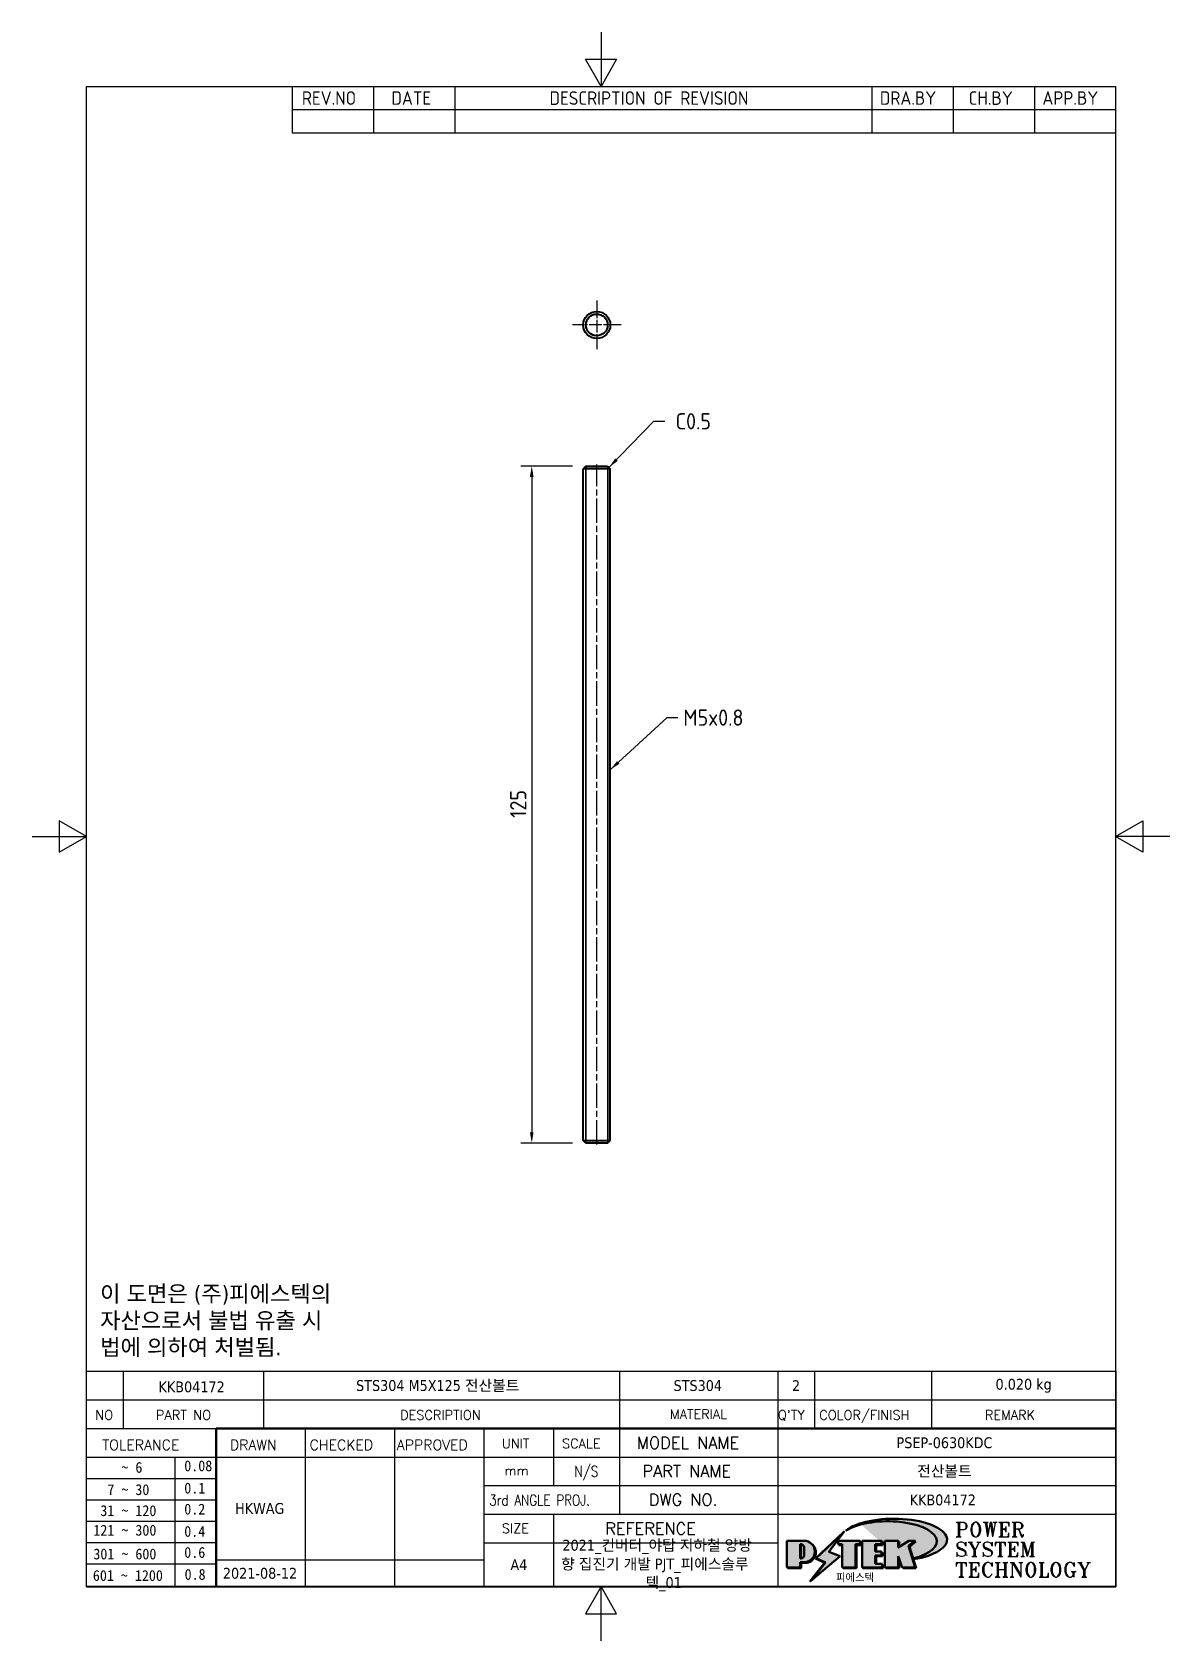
# Model space of a CAD drawing. Header units: millimetres. Extents: x 0 to 210, y 0 to 297.
import ezdxf
from ezdxf.enums import TextEntityAlignment as Align

# ---------------------------------------------------------------- set-up
doc = ezdxf.new("R2010")
doc.units = ezdxf.units.MM
doc.linetypes.add('CHAIN', pattern=[0.3543, 0.2362, -0.0295, 0.0591, -0.0295])
doc.layers.get('0').update_dxf_attribs({"color": 3, "lineweight": 25})
for name, color, linetype, lineweight in [('가시적인 것(ISO)', 3, 'Continuous', 40), ('가시적인 좁은 것(ISO)', 3, 'Continuous', 35), ('경계(ISO)', 7, 'Continuous', 25), ('기호(ISO)', 5, 'Continuous', 25), ('제목(ISO)', 5, 'Continuous', 50), ('중심 표식(ISO)', 1, 'Continuous', 25), ('중심선(ISO)', 1, 'Continuous', 25), ('치수(ISO)', 2, 'Continuous', 25), ('해치(ISO)', 7, 'Continuous', 18)]:
    doc.layers.add(name, color=color, linetype=linetype, lineweight=lineweight)
doc.styles.add('HAN_291', font='')
doc.styles.add('HAN_370', font='', dxfattribs={"width": 2})
doc.styles.add('ISO Proportiona M2B', font='isocp.shx')
doc.styles.add('RC_284', font='ROMANC.shx')
doc.styles.add('RC_287', font='ROMANC.shx')
doc.styles.add('RC_292', font='ROMANC.shx')
doc.styles.add('ROMANT_294', font='romant.shx')
doc.styles.add('문자 텍스트_PSTEK_POSCO', font='isocp.shx')
doc.styles.add('치수 텍스트_PSTEK_POSCO', font='isocp.shx')
doc.styles.add('텍스트 스타일198', font='tahoma.ttf')
doc.styles.add('텍스트 스타일333', font='ROMANC.shx', dxfattribs={"width": 0.8})
doc.styles.get('HAN_291').set_extended_font_data('GulimChe')
doc.styles.get('HAN_370').set_extended_font_data('GulimChe')
doc.dimstyles.new('치수_PSTEK_POSCO', dxfattribs={"dimtxt": 3, "dimasz": 2, "dimexe": 2, "dimexo": 2.5, "dimgap": 1, "dimtad": 1, "dimrnd": 1e-08, "dimdsep": 46, "dimtxsty": '치수 텍스트_PSTEK_POSCO', "dimcen": 0.09, "dimdle": 10, "dimclrd": 7, "dimclre": 7, "dimclrt": 2, "dimadec": 1, "dimazin": 2, "dimtfac": 1, "dimtmove": 0, "dimatfit": 3, "dimfxl": 0, "dimtolj": 1, "dimlwd": -1, "dimlwe": -1, "dimarcsym": 0})
doc.dimstyles.new('치수_PSTEK_POSCO$7', dxfattribs={"dimtxt": 3, "dimasz": 2, "dimexe": 2, "dimexo": 2.5, "dimgap": 1, "dimtad": 1, "dimrnd": 1e-08, "dimdsep": 46, "dimtxsty": '치수 텍스트_PSTEK_POSCO', "dimcen": 0.09, "dimdle": 10, "dimclrd": 7, "dimclre": 7, "dimclrt": 2, "dimadec": 1, "dimazin": 2, "dimtfac": 1, "dimtmove": 0, "dimatfit": 3, "dimfxl": 0, "dimtolj": 1, "dimlwd": -1, "dimlwe": -1, "dimarcsym": 0})

# ---------------------------------------------------------------- blocks, each defined once
blk = doc.blocks.new('경계 Default Border')
at = {"layer": '경계(ISO)', "flags": 128}
for points in [[(105, 297), (105, 287), (102.11, 292), (107.89, 292), (105, 287)], [(10, 10), (10, 287), (200, 287), (200, 10), (10, 10)], [(0, 148.5), (10, 148.5), (5, 151.39), (5, 145.61), (10, 148.5)], [(210, 148.5), (200, 148.5), (205, 151.39), (205, 145.61), (200, 148.5)], [(105, 0), (105, 10), (102.11, 5), (107.89, 5), (105, 10)]]:
    blk.add_lwpolyline(points, dxfattribs=at)
blk = doc.blocks.new('제목 블록 PSTEK')
for color, points in [(252, [(317.22, 17.06), (322.03, 21.63), (322.28, 21.94), (317.05, 16.98), (318.75, 16.19), (316, 12.72), (316.34, 13), (318.92, 16.27)]), (5, [(321.62, 17.42), (319.53, 18.25), (322.45, 22.02), (317.22, 17.06), (318.92, 16.27), (316.17, 12.8)]), (1, [(324.48, 19.61), (325.24, 19.61), (325.24, 20.26), (321.23, 20.26), (321.23, 19.61), (321.98, 19.61), (321.98, 15.34), (324.48, 15.34)]), (252, [(321.98, 19.61), (321.4, 19.61), (321.4, 19.46), (321.98, 19.46)]), (252, [(324.66, 19.46), (325.42, 19.46), (325.42, 20.11), (325.24, 20.11), (325.24, 19.61), (324.48, 19.61), (324.48, 15.34), (322.16, 15.34), (322.16, 15.19), (324.66, 15.19)]), (1, [(329.23, 20.26), (325.66, 20.26), (325.66, 15.34), (329.36, 15.34), (329.36, 15.99), (328.11, 15.99), (328.11, 17.56), (329.23, 17.56), (329.23, 18.26), (328.11, 18.26), (328.11, 19.61), (329.23, 19.61)]), (252, [(328.29, 19.46), (329.41, 19.46), (329.41, 20.11), (329.23, 20.11), (329.23, 19.61), (328.11, 19.61), (328.11, 18.26), (328.29, 18.26)]), (252, [(328.29, 17.42), (329.41, 17.42), (329.41, 18.11), (329.23, 18.11), (329.23, 17.56), (328.11, 17.56), (328.11, 15.99), (328.29, 15.99)]), (1, [(332.33, 20.26), (329.86, 20.26), (329.86, 15.34), (332.33, 15.34), (332.33, 17.43), (333.07, 15.34), (335.49, 15.34), (334.25, 19.31), (335.44, 20.26), (334.31, 20.26), (332.33, 19)]), (252, [(332.51, 20.11), (332.33, 20.11), (332.33, 19), (332.51, 19.11)]), (252, [(335.62, 20.11), (335.25, 20.11), (334.25, 19.31), (335.49, 15.34), (333.2, 15.34), (333.25, 15.19), (335.66, 15.19), (334.43, 19.16)]), (252, [(329.54, 15.85), (329.36, 15.85), (329.36, 15.34), (325.83, 15.34), (325.83, 15.19), (329.54, 15.19)]), (252, [(332.51, 16.93), (332.33, 17.43), (332.33, 15.34), (330.04, 15.34), (330.04, 15.19), (332.51, 15.19)])]:
    blk.add_hatch(color=color).paths.add_polyline_path(points)
h = blk.add_hatch(color=1)
edge = h.paths.add_edge_path(flags=0)
edge.add_line((314.22, 19.61), (314.22, 17))
edge.add_line((314.22, 17), (314.35, 17))
edge.add_arc((314.35, 17.65), 0.651, 270, 360)
edge.add_line((315, 17.65), (315, 18.96))
edge.add_arc((314.35, 18.96), 0.651, 0, 90)
edge.add_line((314.35, 19.61), (314.22, 19.61))
edge = h.paths.add_edge_path()
edge.add_arc((314.98, 18.29), 1.97, 270, 450)
edge.add_line((314.98, 20.26), (311.77, 20.26))
edge.add_line((311.77, 20.26), (311.77, 15.34))
edge.add_line((311.77, 15.34), (314.22, 15.34))
edge.add_line((314.22, 15.34), (314.22, 16.32))
edge.add_line((314.22, 16.32), (314.98, 16.32))
h = blk.add_hatch(color=252)
edge = h.paths.add_edge_path()
edge.add_arc((314.98, 18.29), 1.97, 270, 406.8279)
edge.add_arc((315.16, 18.14), 1.97, -90, 53.561, ccw=False)
edge.add_line((315.16, 16.17), (314.4, 16.17))
edge.add_line((314.4, 16.17), (314.4, 15.19))
edge.add_line((314.4, 15.19), (311.94, 15.19))
edge.add_line((311.94, 15.19), (311.94, 15.34))
edge.add_line((311.94, 15.34), (314.22, 15.34))
edge.add_line((314.22, 15.34), (314.22, 16.32))
edge.add_line((314.22, 16.32), (314.98, 16.32))
h = blk.add_hatch(color=252)
edge = h.paths.add_edge_path()
edge.add_line((314.4, 19.46), (314.53, 19.46))
edge.add_arc((314.53, 18.81), 0.651, 60.4189, 90, ccw=False)
edge.add_arc((314.35, 18.96), 0.651, 39.9699, 90)
edge.add_line((314.35, 19.61), (314.22, 19.61))
edge.add_line((314.22, 19.61), (314.22, 17))
edge.add_line((314.22, 17), (314.35, 17))
edge.add_arc((314.35, 17.65), 0.651, 270, 274.6931)
edge.add_line((314.4, 17), (314.4, 19.46))
at = {"layer": '해치(ISO)', "true_color": 0x27d1fc}
h = blk.add_hatch(color=140, dxfattribs=at)
edge = h.paths.add_edge_path()
edge.add_ellipse((330.37, 20.16), major_axis=(9.1, 0), ratio=0.40699, start_angle=301.3098, end_angle=507.7437)
edge.add_ellipse((331.53, 20.46), major_axis=(-9.82, 0), ratio=0.39426, start_angle=111.5121, end_angle=334.4703, ccw=False)
edge.add_line((335.14, 16.86), (335.1, 16.99))
at = {"color": 180}
for p, q in [((182.48, 11.79), (182.48, 51.57)), ((182.48, 51.57), (372.48, 51.57)), ((189.27, 51.57), (189.27, 41.01)), ((215.22, 41.01), (215.22, 51.57)), ((280.88, 51.57), (280.88, 41.01)), ((310.09, 51.57), (310.09, 41.01)), ((316.9, 51.57), (316.9, 41.01)), ((338.46, 51.57), (338.46, 41.01)), ((372.48, 51.57), (372.48, 11.79)), ((182.48, 46.29), (372.48, 46.29)), ((182.48, 41.01), (206.45, 41.01)), ((222.94, 11.79), (222.94, 41.01)), ((239.43, 11.79), (239.43, 41.01)), ((255.92, 11.79), (255.92, 41.01)), ((268.69, 41.01), (268.69, 30.45)), ((280.88, 41.01), (280.88, 25.17)), ((310.09, 41.01), (310.09, 11.79)), ((182.48, 35.73), (206.45, 35.73)), ((198.86, 12.03), (198.86, 35.73)), ((206.45, 35.73), (372.48, 35.73)), ((182.48, 31.78), (206.45, 31.78)), ((255.92, 30.45), (372.48, 30.45)), ((182.48, 27.83), (206.45, 27.83)), ((182.48, 23.88), (206.45, 23.88)), ((255.92, 25.17), (372.48, 25.17)), ((268.69, 25.17), (268.69, 11.79)), ((182.48, 19.93), (206.45, 19.93)), ((255.92, 19.89), (310.09, 19.89)), ((182.48, 15.98), (206.45, 15.98)), ((206.45, 16.74), (255.92, 16.74)), ((182.48, 11.79), (372.48, 11.79))]:
    blk.add_line(p, q, dxfattribs=at)
at = {"color": 7, "lineweight": 50}
for p, q in [((206.45, 11.79), (206.45, 41.01)), ((206.45, 41.01), (372.48, 41.01))]:
    blk.add_line(p, q, dxfattribs=at)
at = {"color": 7}
for p, q in [((322.28, 21.94), (317.05, 16.98)), ((322.45, 22.02), (317.22, 17.06)), ((317.22, 17.06), (322.03, 21.63)), ((319.53, 18.25), (322.45, 22.02)), ((322.03, 21.63), (322.28, 21.94)), ((314.98, 20.26), (311.77, 20.26)), ((311.77, 20.26), (311.77, 15.34)), ((314.98, 20.26), (311.77, 20.26)), ((311.77, 20.26), (311.77, 15.34)), ((314.22, 17), (314.22, 19.61)), ((314.22, 19.61), (314.35, 19.61)), ((314.35, 19.61), (314.22, 19.61)), ((314.22, 19.61), (314.22, 17)), ((314.22, 17), (314.22, 19.61)), ((314.22, 19.61), (314.35, 19.61)), ((314.4, 19.46), (314.53, 19.46)), ((314.4, 17), (314.4, 19.46)), ((315, 18.96), (315, 17.65)), ((315, 18.96), (315, 17.65)), ((321.62, 17.42), (319.53, 18.25)), ((325.24, 20.26), (321.23, 20.26)), ((321.23, 20.26), (321.23, 19.61)), ((325.24, 20.26), (321.23, 20.26)), ((321.23, 20.26), (321.23, 19.61)), ((321.23, 19.61), (321.98, 19.61)), ((321.23, 19.61), (321.98, 19.61)), ((321.4, 19.61), (321.4, 19.46)), ((321.98, 19.61), (321.4, 19.61)), ((321.4, 19.46), (321.98, 19.46)), ((321.98, 19.61), (321.98, 15.34)), ((321.98, 19.46), (321.98, 19.61)), ((321.98, 19.61), (321.98, 15.34)), ((324.48, 19.61), (325.24, 19.61)), ((324.48, 15.34), (324.48, 19.61)), ((325.24, 19.61), (324.48, 19.61)), ((324.48, 19.61), (324.48, 15.34)), ((324.48, 19.61), (325.24, 19.61)), ((324.48, 15.34), (324.48, 19.61)), ((324.66, 19.46), (325.42, 19.46)), ((324.66, 15.19), (324.66, 19.46)), ((325.24, 19.61), (325.24, 20.26)), ((325.24, 19.61), (325.24, 20.26)), ((325.42, 20.11), (325.24, 20.11)), ((325.24, 20.11), (325.24, 19.61)), ((325.42, 19.46), (325.42, 20.11)), ((329.23, 20.26), (325.66, 20.26)), ((325.66, 20.26), (325.66, 15.34)), ((325.66, 20.26), (325.66, 15.34)), ((329.23, 20.26), (325.66, 20.26)), ((328.11, 18.26), (328.11, 19.61)), ((328.11, 19.61), (329.23, 19.61)), ((329.23, 19.61), (328.11, 19.61)), ((328.11, 19.61), (328.11, 18.26)), ((328.11, 18.26), (328.11, 19.61)), ((328.11, 19.61), (329.23, 19.61)), ((329.23, 18.26), (328.11, 18.26)), ((328.11, 18.26), (328.29, 18.26)), ((329.23, 18.26), (328.11, 18.26)), ((328.29, 18.26), (328.29, 19.46)), ((328.29, 19.46), (329.41, 19.46)), ((329.23, 19.61), (329.23, 20.26)), ((329.23, 19.61), (329.23, 20.26)), ((329.41, 20.11), (329.23, 20.11)), ((329.23, 20.11), (329.23, 19.61)), ((329.23, 17.56), (329.23, 18.26)), ((329.23, 17.56), (329.23, 18.26)), ((329.41, 18.11), (329.23, 18.11)), ((329.23, 18.11), (329.23, 17.56)), ((329.41, 19.46), (329.41, 20.11)), ((329.41, 17.42), (329.41, 18.11)), ((332.33, 20.26), (329.86, 20.26)), ((329.86, 20.26), (329.86, 15.34)), ((329.86, 20.26), (329.86, 15.34)), ((332.33, 20.26), (329.86, 20.26)), ((334.31, 20.26), (332.33, 19)), ((332.33, 19), (332.33, 20.26)), ((334.31, 20.26), (332.33, 19)), ((332.33, 19), (332.33, 20.26)), ((332.51, 20.11), (332.33, 20.11)), ((332.33, 20.11), (332.33, 19)), ((332.33, 19), (332.51, 19.11)), ((332.51, 19.11), (332.51, 20.11)), ((334.25, 19.31), (335.44, 20.26)), ((334.25, 19.31), (335.44, 20.26)), ((335.25, 20.11), (334.25, 19.31)), ((335.49, 15.34), (334.25, 19.31)), ((334.25, 19.31), (335.49, 15.34)), ((335.49, 15.34), (334.25, 19.31)), ((335.44, 20.26), (334.31, 20.26)), ((335.44, 20.26), (334.31, 20.26)), ((334.43, 19.16), (335.62, 20.11)), ((335.66, 15.19), (334.43, 19.16)), ((335.62, 20.11), (335.25, 20.11)), ((311.77, 15.34), (314.22, 15.34)), ((311.77, 15.34), (314.22, 15.34)), ((314.22, 15.34), (311.94, 15.34)), ((311.94, 15.34), (311.94, 15.19)), ((311.94, 15.19), (314.4, 15.19)), ((314.35, 17), (314.22, 17)), ((314.22, 17), (314.35, 17)), ((314.35, 17), (314.22, 17)), ((314.22, 16.32), (314.98, 16.32)), ((314.22, 15.34), (314.22, 16.32)), ((314.98, 16.32), (314.22, 16.32)), ((314.22, 16.32), (314.22, 15.34)), ((314.22, 16.32), (314.98, 16.32)), ((314.22, 15.34), (314.22, 16.32)), ((314.4, 16.17), (315.16, 16.17)), ((314.4, 15.19), (314.4, 16.17)), ((318.75, 16.19), (316, 12.72)), ((316.17, 12.8), (321.62, 17.42)), ((318.92, 16.27), (316.17, 12.8)), ((316.34, 13), (318.92, 16.27)), ((317.05, 16.98), (318.75, 16.19)), ((318.92, 16.27), (317.22, 17.06)), ((317.22, 17.06), (318.92, 16.27)), ((321.98, 15.34), (324.48, 15.34)), ((321.98, 15.34), (324.48, 15.34)), ((324.48, 15.34), (322.16, 15.34)), ((322.16, 15.34), (322.16, 15.19)), ((322.16, 15.19), (324.66, 15.19)), ((325.66, 15.34), (329.36, 15.34)), ((325.66, 15.34), (329.36, 15.34)), ((329.36, 15.34), (325.83, 15.34)), ((325.83, 15.34), (325.83, 15.19)), ((325.83, 15.19), (329.54, 15.19)), ((328.11, 17.56), (329.23, 17.56)), ((328.11, 15.99), (328.11, 17.56)), ((329.23, 17.56), (328.11, 17.56)), ((328.11, 17.56), (328.11, 15.99)), ((328.11, 17.56), (329.23, 17.56)), ((328.11, 15.99), (328.11, 17.56)), ((329.36, 15.99), (328.11, 15.99)), ((328.11, 15.99), (328.29, 15.99)), ((329.36, 15.99), (328.11, 15.99)), ((328.29, 15.99), (328.29, 17.42)), ((328.29, 17.42), (329.41, 17.42)), ((329.36, 15.34), (329.36, 15.99)), ((329.36, 15.34), (329.36, 15.99)), ((329.54, 15.85), (329.36, 15.85)), ((329.36, 15.85), (329.36, 15.34)), ((329.54, 15.19), (329.54, 15.85)), ((329.86, 15.34), (332.33, 15.34)), ((329.86, 15.34), (332.33, 15.34)), ((332.33, 15.34), (330.04, 15.34)), ((330.04, 15.34), (330.04, 15.19)), ((330.04, 15.19), (332.51, 15.19)), ((332.33, 17.43), (333.07, 15.34)), ((332.33, 15.34), (332.33, 17.43)), ((332.51, 16.93), (332.33, 17.43)), ((332.33, 17.43), (332.33, 15.34)), ((332.33, 17.43), (333.07, 15.34)), ((332.33, 15.34), (332.33, 17.43)), ((332.51, 15.19), (332.51, 16.93)), ((333.07, 15.34), (335.49, 15.34)), ((333.07, 15.34), (335.49, 15.34)), ((335.49, 15.34), (333.2, 15.34)), ((333.2, 15.34), (333.25, 15.19)), ((333.25, 15.19), (335.66, 15.19)), ((345.04, 17.5), (344.99, 17.69)), ((316, 12.72), (316.34, 13))]:
    blk.add_line(p, q, dxfattribs=at)
at = {"color": 5}
for p, q in [((322.45, 22.02), (317.22, 17.06)), ((319.53, 18.25), (322.45, 22.02)), ((321.62, 17.42), (319.53, 18.25)), ((316.17, 12.8), (321.62, 17.42)), ((318.92, 16.27), (316.17, 12.8)), ((317.22, 17.06), (318.92, 16.27))]:
    blk.add_line(p, q, dxfattribs=at)
at = {"color": 1}
for p, q in [((314.98, 20.26), (311.77, 20.26)), ((311.77, 20.26), (311.77, 15.34)), ((314.22, 17), (314.22, 19.61)), ((314.22, 19.61), (314.35, 19.61)), ((315, 18.96), (315, 17.65)), ((325.24, 20.26), (321.23, 20.26)), ((321.23, 20.26), (321.23, 19.61)), ((321.23, 19.61), (321.98, 19.61)), ((321.98, 19.61), (321.98, 15.34)), ((324.48, 19.61), (325.24, 19.61)), ((324.48, 15.34), (324.48, 19.61)), ((325.24, 19.61), (325.24, 20.26)), ((329.23, 20.26), (325.66, 20.26)), ((325.66, 20.26), (325.66, 15.34)), ((328.11, 18.26), (328.11, 19.61)), ((328.11, 19.61), (329.23, 19.61)), ((329.23, 18.26), (328.11, 18.26)), ((329.23, 19.61), (329.23, 20.26)), ((329.23, 17.56), (329.23, 18.26)), ((332.33, 20.26), (329.86, 20.26)), ((329.86, 20.26), (329.86, 15.34)), ((334.31, 20.26), (332.33, 19)), ((332.33, 19), (332.33, 20.26)), ((334.25, 19.31), (335.44, 20.26)), ((335.49, 15.34), (334.25, 19.31)), ((335.44, 20.26), (334.31, 20.26)), ((311.77, 15.34), (314.22, 15.34)), ((314.35, 17), (314.22, 17)), ((314.22, 16.32), (314.98, 16.32)), ((314.22, 15.34), (314.22, 16.32)), ((321.98, 15.34), (324.48, 15.34)), ((325.66, 15.34), (329.36, 15.34)), ((328.11, 17.56), (329.23, 17.56)), ((328.11, 15.99), (328.11, 17.56)), ((329.36, 15.99), (328.11, 15.99)), ((329.36, 15.34), (329.36, 15.99)), ((329.86, 15.34), (332.33, 15.34)), ((332.33, 17.43), (333.07, 15.34)), ((332.33, 15.34), (332.33, 17.43)), ((333.07, 15.34), (335.49, 15.34))]:
    blk.add_line(p, q, dxfattribs=at)
at = {"color": 7}
for centre, radius, start, end in [((314.35, 18.96), 0.651, 0, 90), ((314.35, 18.96), 0.651, 39.9699, 90), ((314.35, 18.96), 0.651, 0, 90), ((314.53, 18.81), 0.651, 60.4189, 90), ((314.98, 18.29), 1.97, 270, 90), ((314.98, 18.29), 1.97, 270, 90), ((314.98, 18.29), 1.97, 270, 46.8279), ((315.16, 18.14), 1.97, 270, 53.561), ((314.35, 17.65), 0.651, 270, 0), ((314.35, 17.65), 0.651, 270, 0), ((314.35, 17.65), 0.651, 270, 274.6931)]:
    blk.add_arc(centre, radius, start, end, dxfattribs=at)
at = {"color": 1}
for centre, radius, start, end in [((314.35, 18.96), 0.651, 0, 90), ((314.98, 18.29), 1.97, 270, 90), ((314.35, 17.65), 0.651, 270, 0)]:
    blk.add_arc(centre, radius, start, end, dxfattribs=at)
at = {"layer": '제목(ISO)', "lineweight": 18}
blk.add_line((182.48, 35.73), (182.48, 11.79), dxfattribs=at)
at = {"layer": '제목(ISO)'}
for p, q in [((322.28, 21.94), (317.05, 16.98)), ((322.45, 22.02), (317.22, 17.06)), ((317.22, 17.06), (322.03, 21.63)), ((319.53, 18.25), (322.45, 22.02)), ((322.03, 21.63), (322.28, 21.94)), ((314.98, 20.26), (311.77, 20.26)), ((311.77, 20.26), (311.77, 15.34)), ((314.22, 17), (314.22, 19.61)), ((314.22, 19.61), (314.35, 19.61)), ((314.35, 19.61), (314.22, 19.61)), ((314.22, 19.61), (314.22, 17)), ((314.4, 19.46), (314.53, 19.46)), ((314.4, 17), (314.4, 19.46)), ((315, 18.96), (315, 17.65)), ((321.62, 17.42), (319.53, 18.25)), ((325.24, 20.26), (321.23, 20.26)), ((321.23, 20.26), (321.23, 19.61)), ((321.23, 19.61), (321.98, 19.61)), ((321.98, 19.61), (321.4, 19.61)), ((321.4, 19.61), (321.4, 19.46)), ((321.4, 19.46), (321.98, 19.46)), ((321.98, 19.61), (321.98, 15.34)), ((321.98, 19.46), (321.98, 19.61)), ((324.48, 19.61), (325.24, 19.61)), ((324.48, 15.34), (324.48, 19.61)), ((325.24, 19.61), (324.48, 19.61)), ((324.48, 19.61), (324.48, 15.34)), ((324.66, 19.46), (325.42, 19.46)), ((324.66, 15.19), (324.66, 19.46)), ((325.24, 19.61), (325.24, 20.26)), ((325.42, 20.11), (325.24, 20.11)), ((325.24, 20.11), (325.24, 19.61)), ((325.42, 19.46), (325.42, 20.11)), ((329.23, 20.26), (325.66, 20.26)), ((325.66, 20.26), (325.66, 15.34)), ((328.11, 18.26), (328.11, 19.61)), ((328.11, 19.61), (329.23, 19.61)), ((329.23, 19.61), (328.11, 19.61)), ((328.11, 19.61), (328.11, 18.26)), ((329.23, 18.26), (328.11, 18.26)), ((328.11, 18.26), (328.29, 18.26)), ((328.29, 19.46), (329.41, 19.46)), ((328.29, 18.26), (328.29, 19.46)), ((329.23, 19.61), (329.23, 20.26)), ((329.41, 20.11), (329.23, 20.11)), ((329.23, 20.11), (329.23, 19.61)), ((329.23, 17.56), (329.23, 18.26)), ((329.41, 18.11), (329.23, 18.11)), ((329.23, 18.11), (329.23, 17.56)), ((329.41, 19.46), (329.41, 20.11)), ((329.41, 17.42), (329.41, 18.11)), ((332.33, 20.26), (329.86, 20.26)), ((329.86, 20.26), (329.86, 15.34)), ((334.31, 20.26), (332.33, 19)), ((332.33, 19), (332.33, 20.26)), ((332.51, 20.11), (332.33, 20.11)), ((332.33, 20.11), (332.33, 19)), ((332.33, 19), (332.51, 19.11)), ((332.51, 19.11), (332.51, 20.11)), ((334.25, 19.31), (335.44, 20.26)), ((335.25, 20.11), (334.25, 19.31)), ((335.49, 15.34), (334.25, 19.31)), ((334.25, 19.31), (335.49, 15.34)), ((335.44, 20.26), (334.31, 20.26)), ((334.43, 19.16), (335.62, 20.11)), ((335.66, 15.19), (334.43, 19.16)), ((335.62, 20.11), (335.25, 20.11)), ((311.77, 15.34), (314.22, 15.34)), ((314.22, 15.34), (311.94, 15.34)), ((311.94, 15.34), (311.94, 15.19)), ((311.94, 15.19), (314.4, 15.19)), ((314.35, 17), (314.22, 17)), ((314.22, 17), (314.35, 17)), ((314.22, 15.34), (314.22, 16.32)), ((314.22, 16.32), (314.98, 16.32)), ((314.98, 16.32), (314.22, 16.32)), ((314.22, 16.32), (314.22, 15.34)), ((314.4, 15.19), (314.4, 16.17)), ((314.4, 16.17), (315.16, 16.17)), ((318.75, 16.19), (316, 12.72)), ((316.17, 12.8), (321.62, 17.42)), ((318.92, 16.27), (316.17, 12.8)), ((316.34, 13), (318.92, 16.27)), ((317.05, 16.98), (318.75, 16.19)), ((317.22, 17.06), (318.92, 16.27)), ((318.92, 16.27), (317.22, 17.06)), ((321.98, 15.34), (324.48, 15.34)), ((324.48, 15.34), (322.16, 15.34)), ((322.16, 15.34), (322.16, 15.19)), ((322.16, 15.19), (324.66, 15.19)), ((325.66, 15.34), (329.36, 15.34)), ((329.36, 15.34), (325.83, 15.34)), ((325.83, 15.34), (325.83, 15.19)), ((325.83, 15.19), (329.54, 15.19)), ((328.11, 15.99), (328.11, 17.56)), ((328.11, 17.56), (329.23, 17.56)), ((329.23, 17.56), (328.11, 17.56)), ((328.11, 17.56), (328.11, 15.99)), ((329.36, 15.99), (328.11, 15.99)), ((328.11, 15.99), (328.29, 15.99)), ((328.29, 17.42), (329.41, 17.42)), ((328.29, 15.99), (328.29, 17.42)), ((329.36, 15.34), (329.36, 15.99)), ((329.54, 15.85), (329.36, 15.85)), ((329.36, 15.85), (329.36, 15.34)), ((329.54, 15.19), (329.54, 15.85)), ((329.86, 15.34), (332.33, 15.34)), ((332.33, 15.34), (330.04, 15.34)), ((330.04, 15.34), (330.04, 15.19)), ((330.04, 15.19), (332.51, 15.19)), ((332.33, 15.34), (332.33, 17.43)), ((332.33, 17.43), (333.07, 15.34)), ((332.51, 16.93), (332.33, 17.43)), ((332.33, 17.43), (332.33, 15.34)), ((332.51, 15.19), (332.51, 16.93)), ((333.07, 15.34), (335.49, 15.34)), ((335.49, 15.34), (333.2, 15.34)), ((333.2, 15.34), (333.25, 15.19)), ((333.25, 15.19), (335.66, 15.19)), ((316, 12.72), (316.34, 13))]:
    blk.add_line(p, q, dxfattribs=at)
at = {"layer": '제목(ISO)', "color": 4}
blk.add_line((335.14, 16.86), (335.1, 16.99), dxfattribs=at)
at = {"layer": '제목(ISO)'}
for centre, radius, start, end in [((314.35, 18.96), 0.651, 0, 90), ((314.35, 18.96), 0.651, 39.9699, 90), ((314.53, 18.81), 0.651, 60.4189, 90), ((314.98, 18.29), 1.97, 46.8279, 90), ((314.98, 18.29), 1.97, 270, 46.8279), ((314.98, 18.29), 1.97, 270, 46.8279), ((315.16, 18.14), 1.97, 270, 53.561), ((314.35, 17.65), 0.651, 270, 0), ((314.35, 17.65), 0.651, 270, 274.6931)]:
    blk.add_arc(centre, radius, start, end, dxfattribs=at)
at = {"layer": '제목(ISO)', "color": 4}
for centre, major_axis, ratio, start_param, end_param in [((331.53, 20.46), (9.82, 0), 0.39426, 5.087845, 8.9792), ((330.37, 20.16), (9.1, 0), 0.40699, 5.258849, 8.861799)]:
    blk.add_ellipse(centre, major_axis=major_axis, ratio=ratio, start_param=start_param, end_param=end_param, dxfattribs=at)
at = {"color": 2}
for s, height, style, p in [('COLOR/FINISH', 1.7424, 'RC_284', (317.77, 42.62)), ('NO', 1.742, 'RC_284', (184.14, 42.62)), ('PART NO', 1.742, 'RC_284', (195.34, 42.62)), ('DESCRIPTION', 1.7424, 'RC_284', (240.4, 42.62)), ("Q'TY", 1.742, 'RC_284', (310.14, 42.62)), ('REMARK', 1.742, 'RC_284', (348.35, 42.62)), (' TOLERANCE', 1.9, 'RC_287', (184.09, 37.01)), ('DRAWN', 1.9, 'RC_287', (208.98, 37.01)), ('CHECKED', 1.9, 'RC_287', (223.69, 37.01)), ('APPROVED', 1.9, 'RC_287', (239.78, 37.01)), ('UNIT', 1.742, 'RC_284', (259.17, 37.34)), ('SCALE', 1.742, 'RC_284', (270.29, 37.34)), ('MODEL NAME', 2.178, 'RC_292', (284.1, 37.25)), ('    ~ 6', 2, 'HAN_291', (183.77, 32.82)), ('0.08', 2, 'HAN_291', (200.55, 33.1)), ('mm', 1.742, 'RC_284', (259.65, 32.35)), ('PART NAME', 2.178, 'RC_292', (285.14, 32.03)), ('  7 ~ 30', 2, 'HAN_291', (183.77, 28.71)), ('0.1', 2, 'HAN_291', (200.55, 28.99)), (' 31 ~ 120', 2, 'HAN_291', (183.77, 24.83)), ('0.2', 2, 'HAN_291', (200.55, 25.11)), (' DWG NO.', 2.178, 'RC_292', (284.81, 26.75)), ('121 ~ 300', 2, 'HAN_291', (183.77, 21.21)), ('0.4', 2, 'HAN_291', (200.55, 21)), ('SIZE', 1.742, 'RC_284', (259.17, 21.69)), ('REFERENCE', 2.178, 'RC_292', (278.27, 21.43)), ('301 ~ 600', 2, 'HAN_291', (183.77, 16.83)), ('0.6', 2, 'HAN_291', (200.55, 17.12)), ('0.8', 2, 'HAN_291', (200.61, 13.06)), ('601 ~ 1200', 2, 'HAN_291', (183.68, 12.85))]:
    blk.add_text(s, height=height, dxfattribs=dict(at, style=style)).set_placement(p)
at = {"color": 2, "style": 'RC_284'}
blk.add_text('MATERIAL', height=1.742, dxfattribs=at).set_placement((295.48, 43.65), align=Align.MIDDLE_CENTER)
at = {"color": 7, "style": '텍스트 스타일333', "width": 0.8}
blk.add_text('N/S', height=2, dxfattribs=at).set_placement((274.78, 33.09), align=Align.MIDDLE_CENTER)
at = {"color": 2, "style": '텍스트 스타일333', "width": 0.8}
blk.add_text('3rd ANGLE PROJ.', height=2, dxfattribs=at).set_placement((256.84, 26.76))
at = {"color": 7, "style": 'ROMANT_294'}
for s, p in [('POWER', (342.83, 20.97)), ('SYSTEM', (342.83, 17.33)), ('TECHNOLOGY', (342.83, 13.57))]:
    blk.add_text(s, height=2.7, dxfattribs=at).set_placement(p)
at = {"color": 7, "insert": (320.85, 14.21), "char_height": 1.4, "attachment_point": 1, "line_spacing_factor": 0.332, "style": 'HAN_370'}
blk.add_mtext('\\fHY견고딕|b0|i0;\\H1.4000;피에스텍', dxfattribs=at)
at = {"layer": '제목(ISO)', "color": 7, "style": '텍스트 스타일198'}
for tag, p in [('부품_번호_001', (195.8, 47.68)), ('설명_001', (232.27, 47.93)), ('재질_001', (290.88, 47.93)), ("3._Q'TY_001", (312.73, 47.9)), ('질량\\P3;_001', (350.3, 48.16)), ('1._MODEL_NAME_001', (332.03, 37.37)), ('제목_001', (335.86, 32.13)), ('설계자_001', (209.94, 25.23)), ('부품_번호_001', (334.45, 26.81)), ('프로젝트_001', (270.36, 18.44)), ('작성_날짜_001', (207.68, 13.27)), ('시트_크기_001', (260.76, 14.84)), ('프로젝트_002', (270.12, 14.98)), ('프로젝트_003', (285.7, 11.55))]:
    blk.add_attdef(tag, p, '', height=2, dxfattribs=at)
for tag, p in [('4._COLOR', (327.68, 48.93)), ('점검자', (231.18, 26.23)), ('엔지니어링_승인자', (247.67, 26.23)), ('점검_날짜', (231.18, 14.27)), ('엔지니어링_승인_날짜', (247.67, 14.27))]:
    blk.add_attdef(tag, text='', height=2, dxfattribs=at).set_placement(p, align=Align.MIDDLE_CENTER)
blk = doc.blocks.new('*D21')
at = {"layer": 'Defpoints', "color": 0, "transparency": 16777216}
for p in [(102.22, 216.9), (92.22, 91.9), (102.22, 91.9)]:
    blk.add_point(p, dxfattribs=at)
at = {"layer": '치수(ISO)', "color": 7, "transparency": 16777216}
for p, q in [((99.72, 216.9), (90.22, 216.9)), ((92.22, 214.9), (92.22, 93.9)), ((99.72, 91.9), (90.22, 91.9))]:
    blk.add_line(p, q, dxfattribs=at)
for points in [[(91.88, 214.9), (92.55, 214.9), (92.22, 216.9)], [(91.88, 93.9), (92.55, 93.9), (92.22, 91.9)]]:
    blk.add_solid(points, dxfattribs=at)
at = {"layer": '치수(ISO)', "color": 2, "transparency": 16777216, "insert": (89.72, 151.94), "char_height": 3, "attachment_point": 4, "rotation": 90, "style": '치수 텍스트_PSTEK_POSCO'}
blk.add_mtext('\\A1;125', dxfattribs=at)

msp = doc.modelspace()

# ---------------------------------------------------------------- linework, layer by layer
at = {"layer": '가시적인 것(ISO)'}
for p, q in [((102.217, 216.902), (101.717, 216.402)), ((102.217, 216.902), (106.217, 216.902)), ((106.217, 216.902), (106.717, 216.402)), ((106.717, 216.402), (101.717, 216.402)), ((101.717, 92.402), (101.717, 216.402)), ((106.717, 92.402), (106.717, 216.402)), ((101.717, 92.402), (106.717, 92.402)), ((102.217, 91.902), (101.717, 92.402)), ((106.217, 91.902), (106.717, 92.402)), ((106.217, 91.902), (102.217, 91.902))]:
    msp.add_line(p, q, dxfattribs=at)
for radius in [2.5, 2]:
    msp.add_circle((104.217, 242.945), radius, dxfattribs=at)
at = {"layer": '가시적인 좁은 것(ISO)'}
for p, q in [((102.195, 216.881), (102.195, 91.924)), ((106.238, 91.924), (106.238, 216.881))]:
    msp.add_line(p, q, dxfattribs=at)
msp.add_arc((104.217, 242.945), 2.022, 350, 260, dxfattribs=at)
at = {"layer": '기호(ISO)'}
for p, q in [((48, 287), (200, 287)), ((48, 287), (48, 282.72)), ((63, 287), (63, 282.72)), ((78, 287), (78, 282.72)), ((155, 287), (155, 282.72)), ((170, 287), (170, 282.72)), ((185, 287), (185, 282.72)), ((200, 287), (200, 282.72)), ((48, 282.72), (200, 282.72)), ((48, 282.72), (48, 278.44)), ((63, 282.72), (63, 278.44)), ((78, 282.72), (78, 278.44)), ((155, 282.72), (155, 278.44)), ((170, 282.72), (170, 278.44)), ((185, 282.72), (185, 278.44)), ((200, 282.72), (200, 278.44)), ((48, 278.44), (200, 278.44))]:
    msp.add_line(p, q, dxfattribs=at)
at = {"layer": '중심 표식(ISO)', "linetype": 'CHAIN', "ltscale": 10.000767}
for p, q in [((104.217, 247.445), (104.217, 238.445)), ((108.717, 242.945), (99.717, 242.945))]:
    msp.add_line(p, q, dxfattribs=at)
at = {"layer": '중심선(ISO)', "linetype": 'CHAIN', "ltscale": 19.051651}
msp.add_line((104.217, 91.652), (104.217, 217.152), dxfattribs=at)

# ---------------------------------------------------------------- block references
msp.add_blockref('경계 Default Border', (0, 0))
ref = msp.add_blockref('제목 블록 PSTEK', (-172.476, -1.791))
ref.add_attrib('설계자_001', 'HKWAG', (37.464, 23.443), dxfattribs={"layer": '제목(ISO)', "color": 7, "height": 2, "style": '텍스트 스타일198'})
ref.add_attrib('프로젝트_001', '2021_컨버터_야탑 지하철 양방', (97.884, 16.649), dxfattribs={"layer": '제목(ISO)', "color": 7, "height": 2, "style": '텍스트 스타일198'})
ref.add_attrib('시트_크기_001', 'A4', (88.288, 13.047), dxfattribs={"layer": '제목(ISO)', "color": 7, "height": 2, "style": '텍스트 스타일198'})
ref.add_attrib("3._Q'TY_001", '2', (140.257, 46.113), dxfattribs={"layer": '제목(ISO)', "color": 7, "height": 2, "style": '텍스트 스타일198'})
ref.add_attrib('작성_날짜_001', '2021-08-12', (35.201, 11.475), dxfattribs={"layer": '제목(ISO)', "color": 7, "height": 2, "style": '텍스트 스타일198'})
ref.add_attrib('재질_001', 'STS304', (118.4, 46.134), dxfattribs={"layer": '제목(ISO)', "color": 7, "height": 2, "style": '텍스트 스타일198'})
ref.add_attrib('부품_번호_001', 'KKB04172', (161.979, 25.014), dxfattribs={"layer": '제목(ISO)', "color": 7, "height": 2, "style": '텍스트 스타일198'})
ref.add_attrib('1._MODEL_NAME_001', 'PSEP-0630KDC', (159.555, 35.574), dxfattribs={"layer": '제목(ISO)', "color": 7, "height": 2, "style": '텍스트 스타일198'})
ref.add_attrib('질량\\P3;_001', '0.020 kg', (177.829, 46.373), dxfattribs={"layer": '제목(ISO)', "color": 7, "height": 2, "style": '텍스트 스타일198'})
ref.add_attrib('설명_001', 'STS304 M5X125 전산볼트', (59.793, 46.139), dxfattribs={"layer": '제목(ISO)', "color": 7, "height": 2, "style": '텍스트 스타일198'})
ref.add_attrib('부품_번호_001', 'KKB04172', (23.319, 45.889), dxfattribs={"layer": '제목(ISO)', "color": 7, "height": 2, "style": '텍스트 스타일198'})
ref.add_attrib('제목_001', '전산볼트', (163.384, 30.338), dxfattribs={"layer": '제목(ISO)', "color": 7, "height": 2, "style": '텍스트 스타일198'})
ref.add_attrib('프로젝트_002', '향 집진기 개발 PJT_피에스솔루', (97.643, 13.185), dxfattribs={"layer": '제목(ISO)', "color": 7, "height": 2, "style": '텍스트 스타일198'})
ref.add_attrib('프로젝트_003', '텍_01', (113.225, 9.758), dxfattribs={"layer": '제목(ISO)', "color": 7, "height": 2, "style": '텍스트 스타일198'})

# ---------------------------------------------------------------- texts
at = {"layer": '기호(ISO)', "color": 2}
for s, insert, char_height, attachment_point, style in [('REV.NO', (49.787, 283.583), 2.5, 7, 'ISO Proportiona M2B'), ('DATE', (66.314, 283.583), 2.5, 7, 'ISO Proportiona M2B'), ('DESCRIPTION OF REVISION', (95.507, 283.583), 2.5, 7, 'ISO Proportiona M2B'), ('DRA.BY', (156.476, 283.583), 2.5, 7, 'ISO Proportiona M2B'), ('CH.BY', (172.864, 283.583), 2.5, 7, 'ISO Proportiona M2B'), ('APP.BY', (186.478, 283.583), 2.5, 7, 'ISO Proportiona M2B'), ('{C0.5}', (118.768, 225.161), 3, 4, '치수 텍스트_PSTEK_POSCO')]:
    msp.add_mtext(s, dxfattribs=dict(at, insert=insert, char_height=char_height, attachment_point=attachment_point, style=style))
at = {"layer": '기호(ISO)', "color": 2, "insert": (120.201, 170.452), "char_height": 3, "width": 13.47068, "attachment_point": 4, "style": '치수 텍스트_PSTEK_POSCO'}
msp.add_mtext('{M5x0.8}', dxfattribs=at)
at = {"layer": '기호(ISO)', "color": 7, "insert": (12.535, 58.993), "char_height": 3, "width": 60.84078, "attachment_point": 4, "line_spacing_factor": 0.987884, "style": '문자 텍스트_PSTEK_POSCO'}
msp.add_mtext('{\\fTahoma|b0|i0;\\H3.0000;이 도면은 (주)피에스텍의\\P자산으로서 불법 유출 시 \\P법에 의하여 처벌됨.}', dxfattribs=at)

# ---------------------------------------------------------------- dimensions: what is measured, and where the dimension line sits
at = {"layer": '치수(ISO)', "color": 7}
dim = msp.add_linear_dim(base=(92.217, 91.902), p1=(102.217, 216.902), p2=(102.217, 91.902), angle=90, dimstyle='치수_PSTEK_POSCO', override={"dimdec": 2, "dimtp": 0, "dimtm": 0, "dimtdec": 2, "dimtofl": 0, "dimatfit": 1}, dxfattribs=at)
dim.commit()
dim.dimension.update_dxf_attribs({"geometry": '*D21', "text_midpoint": (92.217, 154.402), "dimtype": 160})

# ---------------------------------------------------------------- leaders
at = {"layer": '기호(ISO)', "color": 7, "annotation_type": 0, "has_hookline": 1, "hookline_direction": 0}
for points, text_width in [([(106.467, 216.652), (114.768, 225.161), (116.768, 225.161)], 6.564), ([(106.717, 160.833), (117.201, 170.452), (119.201, 170.452)], 11.1)]:
    msp.add_leader(points, dimstyle='치수_PSTEK_POSCO$7', override={"dimtad": 0}, dxfattribs=dict(at, text_width=text_width))

doc.saveas('drawing.dxf')
